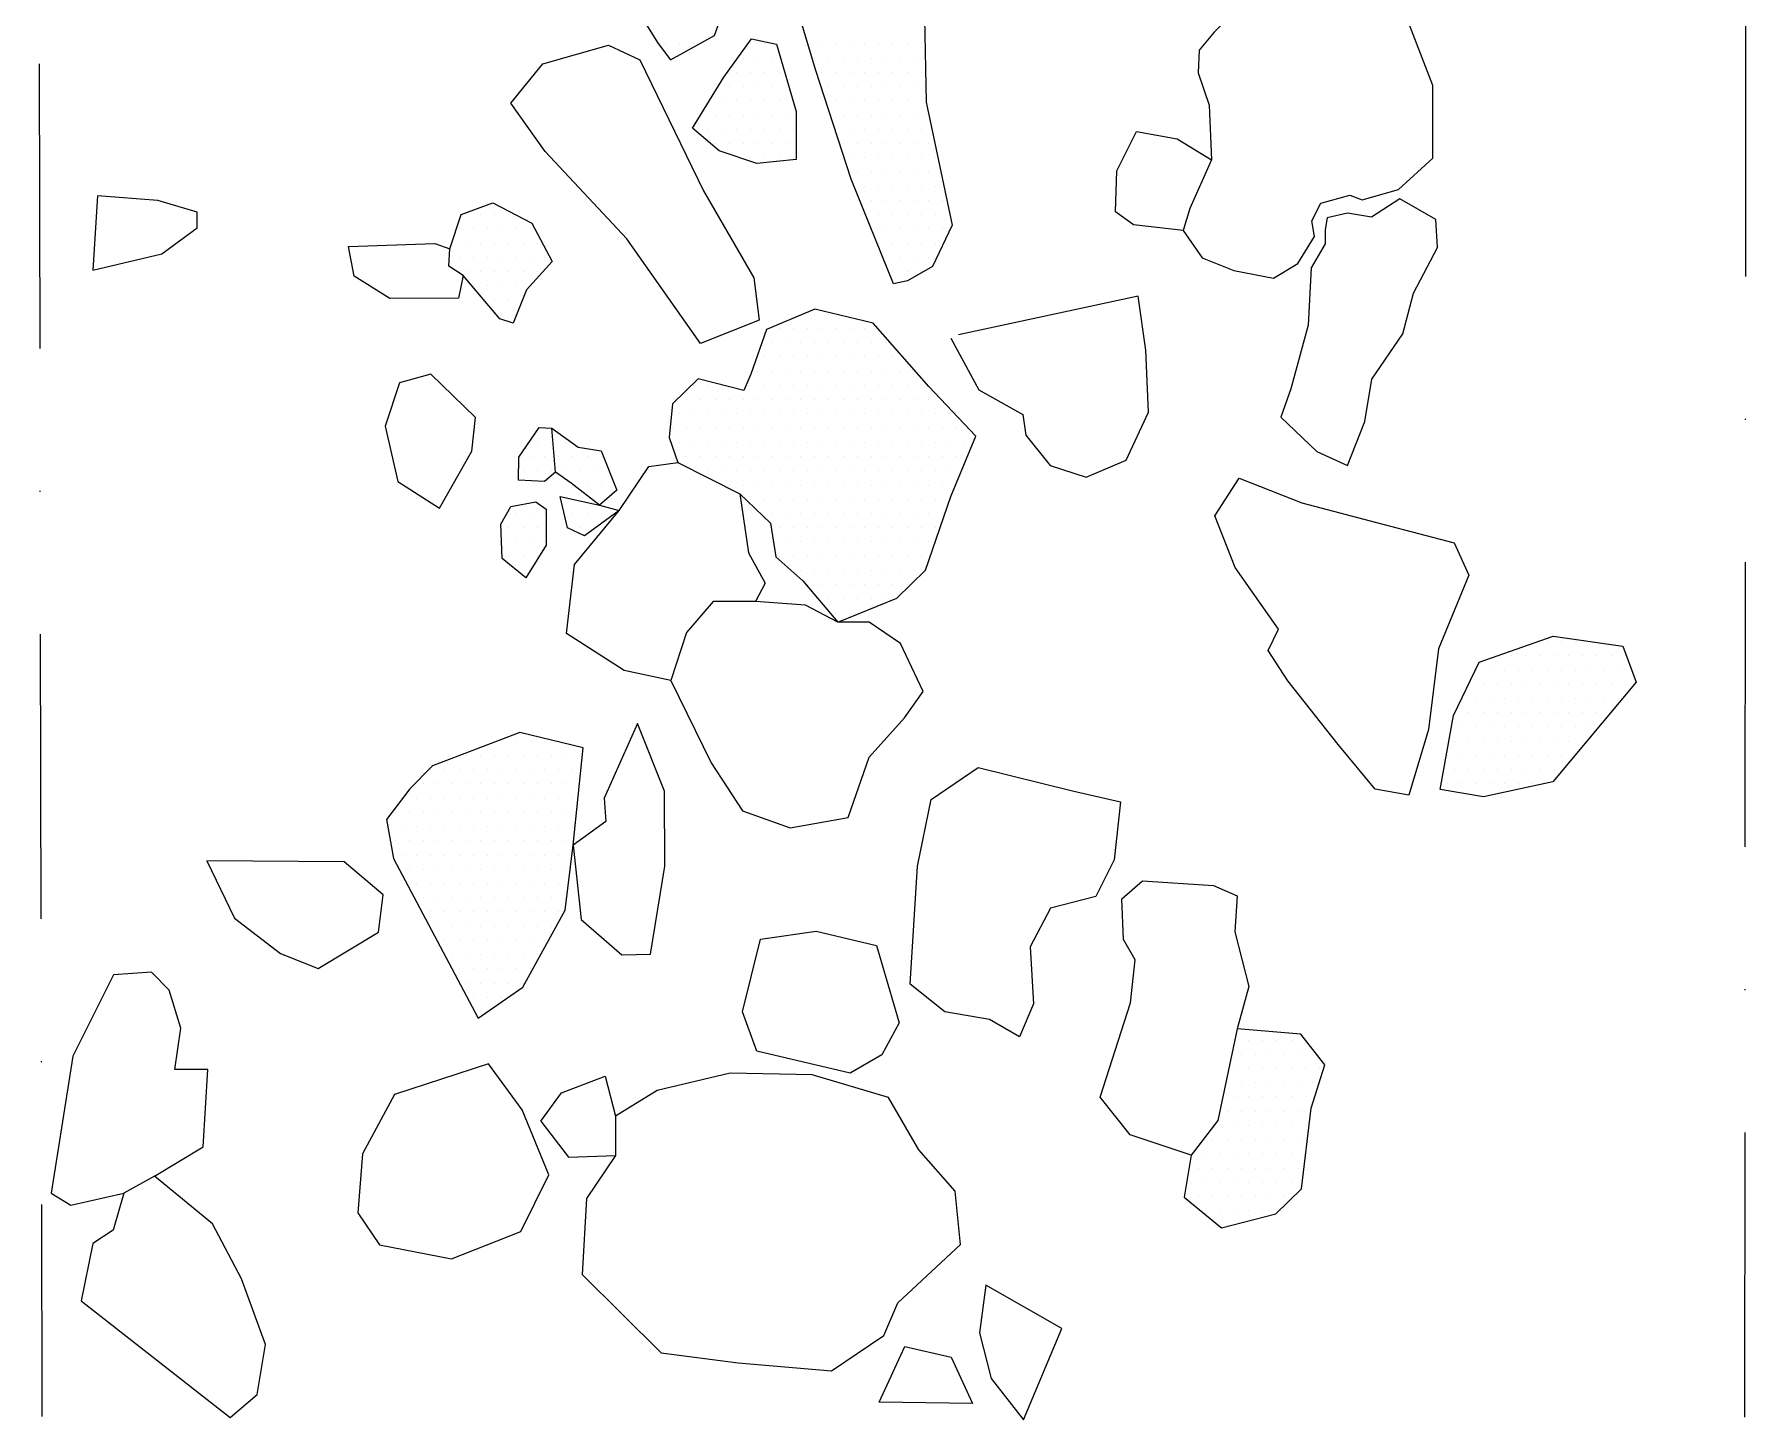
# Model space of a CAD drawing. Header units: metres. Extents: x 200 to 350, y -1656 to -1320.
# Drawn here: x 199.5 to 350.1, y -1655.9 to -1534.2 of the extents above; entities that cross this region are included whole.
import ezdxf

# ---------------------------------------------------------------- set-up
doc = ezdxf.new("R2010")
doc.units = ezdxf.units.M
doc.header["$LTSCALE"] = 25
doc.header["$MEASUREMENT"] = 0
doc.linetypes.add('STRICHPUNKTX2', pattern=[2, 1, -0.5, 0, -0.5])
doc.layers.get('0').update_dxf_attribs({"linetype": 'CONTINUOUS'})
for name, color, linetype in [('GRABUNGSGRENZE', 3, 'STRICHPUNKTX2'), ('STEINE', 4, 'CONTINUOUS'), ('STEINESCHRAFF', 4, 'CONTINUOUS')]:
    doc.layers.add(name, color=color, linetype=linetype)

# ---------------------------------------------------------------- blocks, each defined once
blk = doc.blocks.new('*X1')
at = {"color": 0}
for p, q in [((255, -1535), (255, -1535)), ((256.25, -1535), (256.25, -1535)), ((257.5, -1535), (257.5, -1535)), ((262.5, -1535), (262.5, -1535)), ((263.75, -1535), (263.75, -1535)), ((268.75, -1535), (268.75, -1535)), ((270, -1535), (270, -1535)), ((271.25, -1535), (271.25, -1535)), ((272.5, -1535), (272.5, -1535)), ((273.75, -1535), (273.75, -1535)), ((275, -1535), (275, -1535)), ((276.25, -1535), (276.25, -1535)), ((277.5, -1535), (277.5, -1535)), ((255.625, -1536.25), (255.625, -1536.25)), ((261.875, -1536.25), (261.875, -1536.25)), ((263.125, -1536.25), (263.125, -1536.25)), ((264.375, -1536.25), (264.375, -1536.25)), ((268.125, -1536.25), (268.125, -1536.25)), ((269.375, -1536.25), (269.375, -1536.25)), ((270.625, -1536.25), (270.625, -1536.25)), ((271.875, -1536.25), (271.875, -1536.25)), ((273.125, -1536.25), (273.125, -1536.25)), ((274.375, -1536.25), (274.375, -1536.25)), ((275.625, -1536.25), (275.625, -1536.25)), ((276.875, -1536.25), (276.875, -1536.25)), ((260.625, -1538.75), (260.625, -1538.75)), ((261.25, -1537.5), (261.25, -1537.5)), ((261.875, -1538.75), (261.875, -1538.75)), ((262.5, -1537.5), (262.5, -1537.5)), ((263.125, -1538.75), (263.125, -1538.75)), ((263.75, -1537.5), (263.75, -1537.5)), ((264.375, -1538.75), (264.375, -1538.75)), ((265, -1537.5), (265, -1537.5)), ((265.625, -1538.75), (265.625, -1538.75)), ((268.75, -1537.5), (268.75, -1537.5)), ((269.375, -1538.75), (269.375, -1538.75)), ((270, -1537.5), (270, -1537.5)), ((270.625, -1538.75), (270.625, -1538.75)), ((271.25, -1537.5), (271.25, -1537.5)), ((271.875, -1538.75), (271.875, -1538.75)), ((272.5, -1537.5), (272.5, -1537.5)), ((273.125, -1538.75), (273.125, -1538.75)), ((273.75, -1537.5), (273.75, -1537.5)), ((274.375, -1538.75), (274.375, -1538.75)), ((275, -1537.5), (275, -1537.5)), ((275.625, -1538.75), (275.625, -1538.75)), ((276.25, -1537.5), (276.25, -1537.5)), ((276.875, -1538.75), (276.875, -1538.75)), ((277.5, -1537.5), (277.5, -1537.5)), ((260, -1540), (260, -1540)), ((261.25, -1540), (261.25, -1540)), ((262.5, -1540), (262.5, -1540)), ((263.75, -1540), (263.75, -1540)), ((265, -1540), (265, -1540)), ((270, -1540), (270, -1540)), ((271.25, -1540), (271.25, -1540)), ((272.5, -1540), (272.5, -1540)), ((273.75, -1540), (273.75, -1540)), ((275, -1540), (275, -1540)), ((276.25, -1540), (276.25, -1540)), ((277.5, -1540), (277.5, -1540)), ((258.125, -1541.25), (258.125, -1541.25)), ((259.375, -1541.25), (259.375, -1541.25)), ((260.625, -1541.25), (260.625, -1541.25)), ((261.875, -1541.25), (261.875, -1541.25)), ((263.125, -1541.25), (263.125, -1541.25)), ((264.375, -1541.25), (264.375, -1541.25)), ((265.625, -1541.25), (265.625, -1541.25)), ((270.625, -1541.25), (270.625, -1541.25)), ((271.875, -1541.25), (271.875, -1541.25)), ((273.125, -1541.25), (273.125, -1541.25)), ((274.375, -1541.25), (274.375, -1541.25)), ((275.625, -1541.25), (275.625, -1541.25)), ((276.875, -1541.25), (276.875, -1541.25)), ((278.125, -1541.25), (278.125, -1541.25)), ((258.75, -1542.5), (258.75, -1542.5)), ((260, -1542.5), (260, -1542.5)), ((261.25, -1542.5), (261.25, -1542.5)), ((262.5, -1542.5), (262.5, -1542.5)), ((263.75, -1542.5), (263.75, -1542.5)), ((265, -1542.5), (265, -1542.5)), ((266.25, -1542.5), (266.25, -1542.5)), ((270, -1542.5), (270, -1542.5)), ((271.25, -1542.5), (271.25, -1542.5)), ((272.5, -1542.5), (272.5, -1542.5)), ((273.75, -1542.5), (273.75, -1542.5)), ((275, -1542.5), (275, -1542.5)), ((276.25, -1542.5), (276.25, -1542.5)), ((277.5, -1542.5), (277.5, -1542.5)), ((259.375, -1543.75), (259.375, -1543.75)), ((260.625, -1543.75), (260.625, -1543.75)), ((261.875, -1543.75), (261.875, -1543.75)), ((262.5, -1545), (262.5, -1545)), ((263.125, -1543.75), (263.125, -1543.75)), ((263.75, -1545), (263.75, -1545)), ((264.375, -1543.75), (264.375, -1543.75)), ((265, -1545), (265, -1545)), ((265.625, -1543.75), (265.625, -1543.75)), ((266.25, -1545), (266.25, -1545)), ((270.625, -1543.75), (270.625, -1543.75)), ((271.25, -1545), (271.25, -1545)), ((271.875, -1543.75), (271.875, -1543.75)), ((272.5, -1545), (272.5, -1545)), ((273.125, -1543.75), (273.125, -1543.75)), ((273.75, -1545), (273.75, -1545)), ((274.375, -1543.75), (274.375, -1543.75)), ((275, -1545), (275, -1545)), ((275.625, -1543.75), (275.625, -1543.75)), ((276.25, -1545), (276.25, -1545)), ((276.875, -1543.75), (276.875, -1543.75)), ((277.5, -1545), (277.5, -1545)), ((278.125, -1543.75), (278.125, -1543.75)), ((278.75, -1545), (278.75, -1545)), ((271.875, -1546.25), (271.875, -1546.25)), ((273.125, -1546.25), (273.125, -1546.25)), ((274.375, -1546.25), (274.375, -1546.25)), ((275.625, -1546.25), (275.625, -1546.25)), ((276.875, -1546.25), (276.875, -1546.25)), ((278.125, -1546.25), (278.125, -1546.25)), ((272.5, -1547.5), (272.5, -1547.5)), ((273.75, -1547.5), (273.75, -1547.5)), ((275, -1547.5), (275, -1547.5)), ((276.25, -1547.5), (276.25, -1547.5)), ((277.5, -1547.5), (277.5, -1547.5)), ((278.75, -1547.5), (278.75, -1547.5)), ((273.125, -1548.75), (273.125, -1548.75)), ((274.375, -1548.75), (274.375, -1548.75)), ((275.625, -1548.75), (275.625, -1548.75)), ((276.875, -1548.75), (276.875, -1548.75)), ((278.125, -1548.75), (278.125, -1548.75)), ((279.375, -1548.75), (279.375, -1548.75)), ((237.5, -1550), (237.5, -1550)), ((238.75, -1550), (238.75, -1550)), ((240, -1550), (240, -1550)), ((241.25, -1550), (241.25, -1550)), ((273.75, -1550), (273.75, -1550)), ((275, -1550), (275, -1550)), ((276.25, -1550), (276.25, -1550)), ((277.5, -1550), (277.5, -1550)), ((278.75, -1550), (278.75, -1550)), ((280, -1550), (280, -1550)), ((236.25, -1552.5), (236.25, -1552.5)), ((236.875, -1551.25), (236.875, -1551.25)), ((237.5, -1552.5), (237.5, -1552.5)), ((238.125, -1551.25), (238.125, -1551.25)), ((238.75, -1552.5), (238.75, -1552.5)), ((239.375, -1551.25), (239.375, -1551.25)), ((240, -1552.5), (240, -1552.5)), ((240.625, -1551.25), (240.625, -1551.25)), ((241.25, -1552.5), (241.25, -1552.5)), ((241.875, -1551.25), (241.875, -1551.25)), ((242.5, -1552.5), (242.5, -1552.5)), ((243.125, -1551.25), (243.125, -1551.25)), ((243.75, -1552.5), (243.75, -1552.5)), ((273.125, -1551.25), (273.125, -1551.25)), ((273.75, -1552.5), (273.75, -1552.5)), ((274.375, -1551.25), (274.375, -1551.25)), ((275, -1552.5), (275, -1552.5)), ((275.625, -1551.25), (275.625, -1551.25)), ((276.25, -1552.5), (276.25, -1552.5)), ((276.875, -1551.25), (276.875, -1551.25)), ((277.5, -1552.5), (277.5, -1552.5)), ((278.125, -1551.25), (278.125, -1551.25)), ((278.75, -1552.5), (278.75, -1552.5)), ((279.375, -1551.25), (279.375, -1551.25)), ((236.875, -1553.75), (236.875, -1553.75)), ((238.125, -1553.75), (238.125, -1553.75)), ((239.375, -1553.75), (239.375, -1553.75)), ((240.625, -1553.75), (240.625, -1553.75)), ((241.875, -1553.75), (241.875, -1553.75)), ((243.125, -1553.75), (243.125, -1553.75)), ((244.375, -1553.75), (244.375, -1553.75)), ((274.375, -1553.75), (274.375, -1553.75)), ((275.625, -1553.75), (275.625, -1553.75)), ((276.875, -1553.75), (276.875, -1553.75)), ((278.125, -1553.75), (278.125, -1553.75)), ((237.5, -1555), (237.5, -1555)), ((238.75, -1555), (238.75, -1555)), ((240, -1555), (240, -1555)), ((241.25, -1555), (241.25, -1555)), ((242.5, -1555), (242.5, -1555)), ((243.75, -1555), (243.75, -1555)), ((275, -1555), (275, -1555)), ((276.25, -1555), (276.25, -1555)), ((277.5, -1555), (277.5, -1555)), ((238.125, -1556.25), (238.125, -1556.25)), ((239.375, -1556.25), (239.375, -1556.25)), ((240.625, -1556.25), (240.625, -1556.25)), ((241.875, -1556.25), (241.875, -1556.25)), ((243.125, -1556.25), (243.125, -1556.25)), ((240, -1557.5), (240, -1557.5)), ((241.25, -1557.5), (241.25, -1557.5)), ((240.625, -1558.75), (240.625, -1558.75)), ((241.875, -1558.75), (241.875, -1558.75)), ((265, -1560), (265, -1560)), ((266.25, -1560), (266.25, -1560)), ((267.5, -1560), (267.5, -1560)), ((268.125, -1558.75), (268.125, -1558.75)), ((268.75, -1560), (268.75, -1560)), ((269.375, -1558.75), (269.375, -1558.75)), ((270, -1560), (270, -1560)), ((271.25, -1560), (271.25, -1560)), ((272.5, -1560), (272.5, -1560)), ((264.375, -1561.25), (264.375, -1561.25)), ((265.625, -1561.25), (265.625, -1561.25)), ((266.875, -1561.25), (266.875, -1561.25)), ((268.125, -1561.25), (268.125, -1561.25)), ((269.375, -1561.25), (269.375, -1561.25)), ((270.625, -1561.25), (270.625, -1561.25)), ((271.875, -1561.25), (271.875, -1561.25)), ((273.125, -1561.25), (273.125, -1561.25)), ((274.375, -1561.25), (274.375, -1561.25)), ((263.75, -1562.5), (263.75, -1562.5)), ((265, -1562.5), (265, -1562.5)), ((266.25, -1562.5), (266.25, -1562.5)), ((267.5, -1562.5), (267.5, -1562.5)), ((268.75, -1562.5), (268.75, -1562.5)), ((270, -1562.5), (270, -1562.5)), ((271.25, -1562.5), (271.25, -1562.5)), ((272.5, -1562.5), (272.5, -1562.5)), ((273.75, -1562.5), (273.75, -1562.5)), ((275, -1562.5), (275, -1562.5)), ((263.125, -1563.75), (263.125, -1563.75)), ((264.375, -1563.75), (264.375, -1563.75)), ((265.625, -1563.75), (265.625, -1563.75)), ((266.875, -1563.75), (266.875, -1563.75)), ((268.125, -1563.75), (268.125, -1563.75)), ((269.375, -1563.75), (269.375, -1563.75)), ((270.625, -1563.75), (270.625, -1563.75)), ((271.875, -1563.75), (271.875, -1563.75)), ((273.125, -1563.75), (273.125, -1563.75)), ((274.375, -1563.75), (274.375, -1563.75)), ((275.625, -1563.75), (275.625, -1563.75)), ((276.875, -1563.75), (276.875, -1563.75)), ((257.5, -1565), (257.5, -1565)), ((258.75, -1565), (258.75, -1565)), ((260, -1565), (260, -1565)), ((262.5, -1565), (262.5, -1565)), ((263.75, -1565), (263.75, -1565)), ((265, -1565), (265, -1565)), ((266.25, -1565), (266.25, -1565)), ((267.5, -1565), (267.5, -1565)), ((268.75, -1565), (268.75, -1565)), ((270, -1565), (270, -1565)), ((271.25, -1565), (271.25, -1565)), ((272.5, -1565), (272.5, -1565)), ((273.75, -1565), (273.75, -1565)), ((275, -1565), (275, -1565)), ((276.25, -1565), (276.25, -1565)), ((277.5, -1565), (277.5, -1565)), ((256.25, -1567.5), (256.25, -1567.5)), ((256.875, -1566.25), (256.875, -1566.25)), ((257.5, -1567.5), (257.5, -1567.5)), ((258.125, -1566.25), (258.125, -1566.25)), ((258.75, -1567.5), (258.75, -1567.5)), ((259.375, -1566.25), (259.375, -1566.25)), ((260, -1567.5), (260, -1567.5)), ((260.625, -1566.25), (260.625, -1566.25)), ((261.25, -1567.5), (261.25, -1567.5)), ((261.875, -1566.25), (261.875, -1566.25)), ((262.5, -1567.5), (262.5, -1567.5)), ((263.125, -1566.25), (263.125, -1566.25)), ((263.75, -1567.5), (263.75, -1567.5)), ((264.375, -1566.25), (264.375, -1566.25)), ((265, -1567.5), (265, -1567.5)), ((265.625, -1566.25), (265.625, -1566.25)), ((266.25, -1567.5), (266.25, -1567.5)), ((266.875, -1566.25), (266.875, -1566.25)), ((267.5, -1567.5), (267.5, -1567.5)), ((268.125, -1566.25), (268.125, -1566.25)), ((268.75, -1567.5), (268.75, -1567.5)), ((269.375, -1566.25), (269.375, -1566.25)), ((270, -1567.5), (270, -1567.5)), ((270.625, -1566.25), (270.625, -1566.25)), ((271.25, -1567.5), (271.25, -1567.5)), ((271.875, -1566.25), (271.875, -1566.25)), ((272.5, -1567.5), (272.5, -1567.5)), ((273.125, -1566.25), (273.125, -1566.25)), ((273.75, -1567.5), (273.75, -1567.5)), ((274.375, -1566.25), (274.375, -1566.25)), ((275, -1567.5), (275, -1567.5)), ((275.625, -1566.25), (275.625, -1566.25)), ((276.25, -1567.5), (276.25, -1567.5)), ((276.875, -1566.25), (276.875, -1566.25)), ((277.5, -1567.5), (277.5, -1567.5)), ((278.125, -1566.25), (278.125, -1566.25)), ((278.75, -1567.5), (278.75, -1567.5)), ((280, -1567.5), (280, -1567.5)), ((244.375, -1568.75), (244.375, -1568.75)), ((255.625, -1568.75), (255.625, -1568.75)), ((256.875, -1568.75), (256.875, -1568.75)), ((258.125, -1568.75), (258.125, -1568.75)), ((259.375, -1568.75), (259.375, -1568.75)), ((260.625, -1568.75), (260.625, -1568.75)), ((261.875, -1568.75), (261.875, -1568.75)), ((263.125, -1568.75), (263.125, -1568.75)), ((264.375, -1568.75), (264.375, -1568.75)), ((265.625, -1568.75), (265.625, -1568.75)), ((266.875, -1568.75), (266.875, -1568.75)), ((268.125, -1568.75), (268.125, -1568.75)), ((269.375, -1568.75), (269.375, -1568.75)), ((270.625, -1568.75), (270.625, -1568.75)), ((271.875, -1568.75), (271.875, -1568.75)), ((273.125, -1568.75), (273.125, -1568.75)), ((274.375, -1568.75), (274.375, -1568.75)), ((275.625, -1568.75), (275.625, -1568.75)), ((276.875, -1568.75), (276.875, -1568.75)), ((278.125, -1568.75), (278.125, -1568.75)), ((279.375, -1568.75), (279.375, -1568.75)), ((280.625, -1568.75), (280.625, -1568.75)), ((243.75, -1570), (243.75, -1570)), ((245, -1570), (245, -1570)), ((246.25, -1570), (246.25, -1570)), ((256.25, -1570), (256.25, -1570)), ((257.5, -1570), (257.5, -1570)), ((258.75, -1570), (258.75, -1570)), ((260, -1570), (260, -1570)), ((261.25, -1570), (261.25, -1570)), ((262.5, -1570), (262.5, -1570)), ((263.75, -1570), (263.75, -1570)), ((265, -1570), (265, -1570)), ((266.25, -1570), (266.25, -1570)), ((267.5, -1570), (267.5, -1570)), ((268.75, -1570), (268.75, -1570)), ((270, -1570), (270, -1570)), ((271.25, -1570), (271.25, -1570)), ((272.5, -1570), (272.5, -1570)), ((273.75, -1570), (273.75, -1570)), ((275, -1570), (275, -1570)), ((276.25, -1570), (276.25, -1570)), ((277.5, -1570), (277.5, -1570)), ((278.75, -1570), (278.75, -1570)), ((280, -1570), (280, -1570)), ((281.25, -1570), (281.25, -1570)), ((243.125, -1571.25), (243.125, -1571.25)), ((244.375, -1571.25), (244.375, -1571.25)), ((245.625, -1571.25), (245.625, -1571.25)), ((246.875, -1571.25), (246.875, -1571.25)), ((248.125, -1571.25), (248.125, -1571.25)), ((249.375, -1571.25), (249.375, -1571.25)), ((256.875, -1571.25), (256.875, -1571.25)), ((258.125, -1571.25), (258.125, -1571.25)), ((259.375, -1571.25), (259.375, -1571.25)), ((260.625, -1571.25), (260.625, -1571.25)), ((261.875, -1571.25), (261.875, -1571.25)), ((263.125, -1571.25), (263.125, -1571.25)), ((264.375, -1571.25), (264.375, -1571.25)), ((265.625, -1571.25), (265.625, -1571.25)), ((266.875, -1571.25), (266.875, -1571.25)), ((268.125, -1571.25), (268.125, -1571.25)), ((269.375, -1571.25), (269.375, -1571.25)), ((270.625, -1571.25), (270.625, -1571.25)), ((271.875, -1571.25), (271.875, -1571.25)), ((273.125, -1571.25), (273.125, -1571.25)), ((274.375, -1571.25), (274.375, -1571.25)), ((275.625, -1571.25), (275.625, -1571.25)), ((276.875, -1571.25), (276.875, -1571.25)), ((278.125, -1571.25), (278.125, -1571.25)), ((279.375, -1571.25), (279.375, -1571.25)), ((280.625, -1571.25), (280.625, -1571.25)), ((242.5, -1572.5), (242.5, -1572.5)), ((243.75, -1572.5), (243.75, -1572.5)), ((245, -1572.5), (245, -1572.5)), ((246.25, -1572.5), (246.25, -1572.5)), ((247.5, -1572.5), (247.5, -1572.5)), ((248.75, -1572.5), (248.75, -1572.5)), ((250, -1572.5), (250, -1572.5)), ((258.75, -1572.5), (258.75, -1572.5)), ((260, -1572.5), (260, -1572.5)), ((261.25, -1572.5), (261.25, -1572.5)), ((262.5, -1572.5), (262.5, -1572.5)), ((263.75, -1572.5), (263.75, -1572.5)), ((265, -1572.5), (265, -1572.5)), ((266.25, -1572.5), (266.25, -1572.5)), ((267.5, -1572.5), (267.5, -1572.5)), ((268.75, -1572.5), (268.75, -1572.5)), ((270, -1572.5), (270, -1572.5)), ((271.25, -1572.5), (271.25, -1572.5)), ((272.5, -1572.5), (272.5, -1572.5)), ((273.75, -1572.5), (273.75, -1572.5)), ((275, -1572.5), (275, -1572.5)), ((276.25, -1572.5), (276.25, -1572.5)), ((277.5, -1572.5), (277.5, -1572.5)), ((278.75, -1572.5), (278.75, -1572.5)), ((280, -1572.5), (280, -1572.5)), ((246.25, -1575), (246.25, -1575)), ((248.125, -1573.75), (248.125, -1573.75)), ((248.75, -1575), (248.75, -1575)), ((249.375, -1573.75), (249.375, -1573.75)), ((260.625, -1573.75), (260.625, -1573.75)), ((261.875, -1573.75), (261.875, -1573.75)), ((262.5, -1575), (262.5, -1575)), ((263.125, -1573.75), (263.125, -1573.75)), ((263.75, -1575), (263.75, -1575)), ((264.375, -1573.75), (264.375, -1573.75)), ((265, -1575), (265, -1575)), ((265.625, -1573.75), (265.625, -1573.75)), ((266.25, -1575), (266.25, -1575)), ((266.875, -1573.75), (266.875, -1573.75)), ((267.5, -1575), (267.5, -1575)), ((268.125, -1573.75), (268.125, -1573.75)), ((268.75, -1575), (268.75, -1575)), ((269.375, -1573.75), (269.375, -1573.75)), ((270, -1575), (270, -1575)), ((270.625, -1573.75), (270.625, -1573.75)), ((271.25, -1575), (271.25, -1575)), ((271.875, -1573.75), (271.875, -1573.75)), ((272.5, -1575), (272.5, -1575)), ((273.125, -1573.75), (273.125, -1573.75)), ((273.75, -1575), (273.75, -1575)), ((274.375, -1573.75), (274.375, -1573.75)), ((275, -1575), (275, -1575)), ((275.625, -1573.75), (275.625, -1573.75)), ((276.25, -1575), (276.25, -1575)), ((276.875, -1573.75), (276.875, -1573.75)), ((277.5, -1575), (277.5, -1575)), ((278.125, -1573.75), (278.125, -1573.75)), ((278.75, -1575), (278.75, -1575)), ((279.375, -1573.75), (279.375, -1573.75)), ((280, -1575), (280, -1575)), ((241.875, -1576.25), (241.875, -1576.25)), ((243.125, -1576.25), (243.125, -1576.25)), ((244.375, -1576.25), (244.375, -1576.25)), ((246.875, -1576.25), (246.875, -1576.25)), ((248.125, -1576.25), (248.125, -1576.25)), ((249.375, -1576.25), (249.375, -1576.25)), ((264.375, -1576.25), (264.375, -1576.25)), ((265.625, -1576.25), (265.625, -1576.25)), ((266.875, -1576.25), (266.875, -1576.25)), ((268.125, -1576.25), (268.125, -1576.25)), ((269.375, -1576.25), (269.375, -1576.25)), ((270.625, -1576.25), (270.625, -1576.25)), ((271.875, -1576.25), (271.875, -1576.25)), ((273.125, -1576.25), (273.125, -1576.25)), ((274.375, -1576.25), (274.375, -1576.25)), ((275.625, -1576.25), (275.625, -1576.25)), ((276.875, -1576.25), (276.875, -1576.25)), ((278.125, -1576.25), (278.125, -1576.25)), ((279.375, -1576.25), (279.375, -1576.25)), ((241.25, -1577.5), (241.25, -1577.5)), ((242.5, -1577.5), (242.5, -1577.5)), ((243.75, -1577.5), (243.75, -1577.5)), ((247.5, -1577.5), (247.5, -1577.5)), ((248.75, -1577.5), (248.75, -1577.5)), ((265, -1577.5), (265, -1577.5)), ((266.25, -1577.5), (266.25, -1577.5)), ((267.5, -1577.5), (267.5, -1577.5)), ((268.75, -1577.5), (268.75, -1577.5)), ((270, -1577.5), (270, -1577.5)), ((271.25, -1577.5), (271.25, -1577.5)), ((272.5, -1577.5), (272.5, -1577.5)), ((273.75, -1577.5), (273.75, -1577.5)), ((275, -1577.5), (275, -1577.5)), ((276.25, -1577.5), (276.25, -1577.5)), ((277.5, -1577.5), (277.5, -1577.5)), ((278.75, -1577.5), (278.75, -1577.5)), ((240.625, -1578.75), (240.625, -1578.75)), ((241.875, -1578.75), (241.875, -1578.75)), ((243.125, -1578.75), (243.125, -1578.75)), ((244.375, -1578.75), (244.375, -1578.75)), ((265.625, -1578.75), (265.625, -1578.75)), ((266.875, -1578.75), (266.875, -1578.75)), ((268.125, -1578.75), (268.125, -1578.75)), ((269.375, -1578.75), (269.375, -1578.75)), ((270.625, -1578.75), (270.625, -1578.75)), ((271.875, -1578.75), (271.875, -1578.75)), ((273.125, -1578.75), (273.125, -1578.75)), ((274.375, -1578.75), (274.375, -1578.75)), ((275.625, -1578.75), (275.625, -1578.75)), ((276.875, -1578.75), (276.875, -1578.75)), ((278.125, -1578.75), (278.125, -1578.75)), ((241.25, -1580), (241.25, -1580)), ((242.5, -1580), (242.5, -1580)), ((243.75, -1580), (243.75, -1580)), ((265, -1580), (265, -1580)), ((266.25, -1580), (266.25, -1580)), ((267.5, -1580), (267.5, -1580)), ((268.75, -1580), (268.75, -1580)), ((270, -1580), (270, -1580)), ((271.25, -1580), (271.25, -1580)), ((272.5, -1580), (272.5, -1580)), ((273.75, -1580), (273.75, -1580)), ((275, -1580), (275, -1580)), ((276.25, -1580), (276.25, -1580)), ((277.5, -1580), (277.5, -1580)), ((243.125, -1581.25), (243.125, -1581.25)), ((266.875, -1581.25), (266.875, -1581.25)), ((267.5, -1582.5), (267.5, -1582.5)), ((268.125, -1581.25), (268.125, -1581.25)), ((268.75, -1582.5), (268.75, -1582.5)), ((269.375, -1581.25), (269.375, -1581.25)), ((270, -1582.5), (270, -1582.5)), ((270.625, -1581.25), (270.625, -1581.25)), ((271.25, -1582.5), (271.25, -1582.5)), ((271.875, -1581.25), (271.875, -1581.25)), ((272.5, -1582.5), (272.5, -1582.5)), ((273.125, -1581.25), (273.125, -1581.25)), ((273.75, -1582.5), (273.75, -1582.5)), ((274.375, -1581.25), (274.375, -1581.25)), ((275, -1582.5), (275, -1582.5)), ((275.625, -1581.25), (275.625, -1581.25)), ((276.25, -1582.5), (276.25, -1582.5)), ((276.875, -1581.25), (276.875, -1581.25)), ((269.375, -1583.75), (269.375, -1583.75)), ((270.625, -1583.75), (270.625, -1583.75)), ((271.875, -1583.75), (271.875, -1583.75)), ((273.125, -1583.75), (273.125, -1583.75)), ((274.375, -1583.75), (274.375, -1583.75)), ((270, -1585), (270, -1585)), ((271.25, -1585), (271.25, -1585)), ((332.5, -1587.5), (332.5, -1587.5)), ((333.75, -1587.5), (333.75, -1587.5)), ((335, -1587.5), (335, -1587.5)), ((336.25, -1587.5), (336.25, -1587.5)), ((326.25, -1590), (326.25, -1590)), ((327.5, -1590), (327.5, -1590)), ((328.75, -1590), (328.75, -1590)), ((329.375, -1588.75), (329.375, -1588.75)), ((330, -1590), (330, -1590)), ((330.625, -1588.75), (330.625, -1588.75)), ((331.25, -1590), (331.25, -1590)), ((331.875, -1588.75), (331.875, -1588.75)), ((332.5, -1590), (332.5, -1590)), ((333.125, -1588.75), (333.125, -1588.75)), ((333.75, -1590), (333.75, -1590)), ((334.375, -1588.75), (334.375, -1588.75)), ((335, -1590), (335, -1590)), ((335.625, -1588.75), (335.625, -1588.75)), ((336.25, -1590), (336.25, -1590)), ((336.875, -1588.75), (336.875, -1588.75)), ((337.5, -1590), (337.5, -1590)), ((338.125, -1588.75), (338.125, -1588.75)), ((338.75, -1590), (338.75, -1590)), ((339.375, -1588.75), (339.375, -1588.75)), ((325.625, -1591.25), (325.625, -1591.25)), ((326.875, -1591.25), (326.875, -1591.25)), ((328.125, -1591.25), (328.125, -1591.25)), ((329.375, -1591.25), (329.375, -1591.25)), ((330.625, -1591.25), (330.625, -1591.25)), ((331.875, -1591.25), (331.875, -1591.25)), ((333.125, -1591.25), (333.125, -1591.25)), ((334.375, -1591.25), (334.375, -1591.25)), ((335.625, -1591.25), (335.625, -1591.25)), ((336.875, -1591.25), (336.875, -1591.25)), ((338.125, -1591.25), (338.125, -1591.25)), ((339.375, -1591.25), (339.375, -1591.25)), ((325, -1592.5), (325, -1592.5)), ((326.25, -1592.5), (326.25, -1592.5)), ((327.5, -1592.5), (327.5, -1592.5)), ((328.75, -1592.5), (328.75, -1592.5)), ((330, -1592.5), (330, -1592.5)), ((331.25, -1592.5), (331.25, -1592.5)), ((332.5, -1592.5), (332.5, -1592.5)), ((333.75, -1592.5), (333.75, -1592.5)), ((335, -1592.5), (335, -1592.5)), ((336.25, -1592.5), (336.25, -1592.5)), ((337.5, -1592.5), (337.5, -1592.5)), ((338.75, -1592.5), (338.75, -1592.5)), ((325.625, -1593.75), (325.625, -1593.75)), ((326.875, -1593.75), (326.875, -1593.75)), ((328.125, -1593.75), (328.125, -1593.75)), ((329.375, -1593.75), (329.375, -1593.75)), ((330.625, -1593.75), (330.625, -1593.75)), ((331.875, -1593.75), (331.875, -1593.75)), ((333.125, -1593.75), (333.125, -1593.75)), ((334.375, -1593.75), (334.375, -1593.75)), ((335.625, -1593.75), (335.625, -1593.75)), ((336.875, -1593.75), (336.875, -1593.75)), ((325, -1595), (325, -1595)), ((326.25, -1595), (326.25, -1595)), ((327.5, -1595), (327.5, -1595)), ((328.75, -1595), (328.75, -1595)), ((330, -1595), (330, -1595)), ((331.25, -1595), (331.25, -1595)), ((332.5, -1595), (332.5, -1595)), ((333.75, -1595), (333.75, -1595)), ((335, -1595), (335, -1595)), ((336.25, -1595), (336.25, -1595)), ((237.5, -1597.5), (237.5, -1597.5)), ((238.75, -1597.5), (238.75, -1597.5)), ((240, -1597.5), (240, -1597.5)), ((240.625, -1596.25), (240.625, -1596.25)), ((241.25, -1597.5), (241.25, -1597.5)), ((241.875, -1596.25), (241.875, -1596.25)), ((242.5, -1597.5), (242.5, -1597.5)), ((243.125, -1596.25), (243.125, -1596.25)), ((243.75, -1597.5), (243.75, -1597.5)), ((244.375, -1596.25), (244.375, -1596.25)), ((245, -1597.5), (245, -1597.5)), ((246.25, -1597.5), (246.25, -1597.5)), ((247.5, -1597.5), (247.5, -1597.5)), ((323.75, -1597.5), (323.75, -1597.5)), ((324.375, -1596.25), (324.375, -1596.25)), ((325, -1597.5), (325, -1597.5)), ((325.625, -1596.25), (325.625, -1596.25)), ((326.25, -1597.5), (326.25, -1597.5)), ((326.875, -1596.25), (326.875, -1596.25)), ((327.5, -1597.5), (327.5, -1597.5)), ((328.125, -1596.25), (328.125, -1596.25)), ((328.75, -1597.5), (328.75, -1597.5)), ((329.375, -1596.25), (329.375, -1596.25)), ((330, -1597.5), (330, -1597.5)), ((330.625, -1596.25), (330.625, -1596.25)), ((331.25, -1597.5), (331.25, -1597.5)), ((331.875, -1596.25), (331.875, -1596.25)), ((332.5, -1597.5), (332.5, -1597.5)), ((333.125, -1596.25), (333.125, -1596.25)), ((333.75, -1597.5), (333.75, -1597.5)), ((334.375, -1596.25), (334.375, -1596.25)), ((335.625, -1596.25), (335.625, -1596.25)), ((234.375, -1598.75), (234.375, -1598.75)), ((235.625, -1598.75), (235.625, -1598.75)), ((236.875, -1598.75), (236.875, -1598.75)), ((238.125, -1598.75), (238.125, -1598.75)), ((239.375, -1598.75), (239.375, -1598.75)), ((240.625, -1598.75), (240.625, -1598.75)), ((241.875, -1598.75), (241.875, -1598.75)), ((243.125, -1598.75), (243.125, -1598.75)), ((244.375, -1598.75), (244.375, -1598.75)), ((245.625, -1598.75), (245.625, -1598.75)), ((246.875, -1598.75), (246.875, -1598.75)), ((324.375, -1598.75), (324.375, -1598.75)), ((325.625, -1598.75), (325.625, -1598.75)), ((326.875, -1598.75), (326.875, -1598.75)), ((328.125, -1598.75), (328.125, -1598.75)), ((329.375, -1598.75), (329.375, -1598.75)), ((330.625, -1598.75), (330.625, -1598.75)), ((331.875, -1598.75), (331.875, -1598.75)), ((333.125, -1598.75), (333.125, -1598.75)), ((233.75, -1600), (233.75, -1600)), ((235, -1600), (235, -1600)), ((236.25, -1600), (236.25, -1600)), ((237.5, -1600), (237.5, -1600)), ((238.75, -1600), (238.75, -1600)), ((240, -1600), (240, -1600)), ((241.25, -1600), (241.25, -1600)), ((242.5, -1600), (242.5, -1600)), ((243.75, -1600), (243.75, -1600)), ((245, -1600), (245, -1600)), ((246.25, -1600), (246.25, -1600)), ((323.75, -1600), (323.75, -1600)), ((325, -1600), (325, -1600)), ((326.25, -1600), (326.25, -1600)), ((327.5, -1600), (327.5, -1600)), ((328.75, -1600), (328.75, -1600)), ((330, -1600), (330, -1600)), ((331.25, -1600), (331.25, -1600)), ((233.125, -1601.25), (233.125, -1601.25)), ((234.375, -1601.25), (234.375, -1601.25)), ((235.625, -1601.25), (235.625, -1601.25)), ((236.875, -1601.25), (236.875, -1601.25)), ((238.125, -1601.25), (238.125, -1601.25)), ((239.375, -1601.25), (239.375, -1601.25)), ((240.625, -1601.25), (240.625, -1601.25)), ((241.875, -1601.25), (241.875, -1601.25)), ((243.125, -1601.25), (243.125, -1601.25)), ((244.375, -1601.25), (244.375, -1601.25)), ((245.625, -1601.25), (245.625, -1601.25)), ((246.875, -1601.25), (246.875, -1601.25)), ((231.25, -1602.5), (231.25, -1602.5)), ((232.5, -1602.5), (232.5, -1602.5)), ((233.75, -1602.5), (233.75, -1602.5)), ((235, -1602.5), (235, -1602.5)), ((236.25, -1602.5), (236.25, -1602.5)), ((237.5, -1602.5), (237.5, -1602.5)), ((238.75, -1602.5), (238.75, -1602.5)), ((240, -1602.5), (240, -1602.5)), ((241.25, -1602.5), (241.25, -1602.5)), ((242.5, -1602.5), (242.5, -1602.5)), ((243.75, -1602.5), (243.75, -1602.5)), ((245, -1602.5), (245, -1602.5)), ((246.25, -1602.5), (246.25, -1602.5)), ((230.625, -1603.75), (230.625, -1603.75)), ((231.25, -1605), (231.25, -1605)), ((231.875, -1603.75), (231.875, -1603.75)), ((232.5, -1605), (232.5, -1605)), ((233.125, -1603.75), (233.125, -1603.75)), ((233.75, -1605), (233.75, -1605)), ((234.375, -1603.75), (234.375, -1603.75)), ((235, -1605), (235, -1605)), ((235.625, -1603.75), (235.625, -1603.75)), ((236.25, -1605), (236.25, -1605)), ((236.875, -1603.75), (236.875, -1603.75)), ((237.5, -1605), (237.5, -1605)), ((238.125, -1603.75), (238.125, -1603.75)), ((238.75, -1605), (238.75, -1605)), ((239.375, -1603.75), (239.375, -1603.75)), ((240, -1605), (240, -1605)), ((240.625, -1603.75), (240.625, -1603.75)), ((241.25, -1605), (241.25, -1605)), ((241.875, -1603.75), (241.875, -1603.75)), ((242.5, -1605), (242.5, -1605)), ((243.125, -1603.75), (243.125, -1603.75)), ((243.75, -1605), (243.75, -1605)), ((244.375, -1603.75), (244.375, -1603.75)), ((245, -1605), (245, -1605)), ((245.625, -1603.75), (245.625, -1603.75)), ((246.25, -1605), (246.25, -1605)), ((246.875, -1603.75), (246.875, -1603.75)), ((231.875, -1606.25), (231.875, -1606.25)), ((233.125, -1606.25), (233.125, -1606.25)), ((234.375, -1606.25), (234.375, -1606.25)), ((235.625, -1606.25), (235.625, -1606.25)), ((236.875, -1606.25), (236.875, -1606.25)), ((238.125, -1606.25), (238.125, -1606.25)), ((239.375, -1606.25), (239.375, -1606.25)), ((240.625, -1606.25), (240.625, -1606.25)), ((241.875, -1606.25), (241.875, -1606.25)), ((243.125, -1606.25), (243.125, -1606.25)), ((244.375, -1606.25), (244.375, -1606.25)), ((245.625, -1606.25), (245.625, -1606.25)), ((232.5, -1607.5), (232.5, -1607.5)), ((233.75, -1607.5), (233.75, -1607.5)), ((235, -1607.5), (235, -1607.5)), ((236.25, -1607.5), (236.25, -1607.5)), ((237.5, -1607.5), (237.5, -1607.5)), ((238.75, -1607.5), (238.75, -1607.5)), ((240, -1607.5), (240, -1607.5)), ((241.25, -1607.5), (241.25, -1607.5)), ((242.5, -1607.5), (242.5, -1607.5)), ((243.75, -1607.5), (243.75, -1607.5)), ((245, -1607.5), (245, -1607.5)), ((246.25, -1607.5), (246.25, -1607.5)), ((233.125, -1608.75), (233.125, -1608.75)), ((234.375, -1608.75), (234.375, -1608.75)), ((235.625, -1608.75), (235.625, -1608.75)), ((236.875, -1608.75), (236.875, -1608.75)), ((238.125, -1608.75), (238.125, -1608.75)), ((239.375, -1608.75), (239.375, -1608.75)), ((240.625, -1608.75), (240.625, -1608.75)), ((241.875, -1608.75), (241.875, -1608.75)), ((243.125, -1608.75), (243.125, -1608.75)), ((244.375, -1608.75), (244.375, -1608.75)), ((245.625, -1608.75), (245.625, -1608.75)), ((233.75, -1610), (233.75, -1610)), ((234.375, -1611.25), (234.375, -1611.25)), ((235, -1610), (235, -1610)), ((235.625, -1611.25), (235.625, -1611.25)), ((236.25, -1610), (236.25, -1610)), ((236.875, -1611.25), (236.875, -1611.25)), ((237.5, -1610), (237.5, -1610)), ((238.125, -1611.25), (238.125, -1611.25)), ((238.75, -1610), (238.75, -1610)), ((239.375, -1611.25), (239.375, -1611.25)), ((240, -1610), (240, -1610)), ((240.625, -1611.25), (240.625, -1611.25)), ((241.25, -1610), (241.25, -1610)), ((241.875, -1611.25), (241.875, -1611.25)), ((242.5, -1610), (242.5, -1610)), ((243.125, -1611.25), (243.125, -1611.25)), ((243.75, -1610), (243.75, -1610)), ((244.375, -1611.25), (244.375, -1611.25)), ((245, -1610), (245, -1610)), ((245.625, -1611.25), (245.625, -1611.25)), ((246.25, -1610), (246.25, -1610)), ((235, -1612.5), (235, -1612.5)), ((236.25, -1612.5), (236.25, -1612.5)), ((237.5, -1612.5), (237.5, -1612.5)), ((238.75, -1612.5), (238.75, -1612.5)), ((240, -1612.5), (240, -1612.5)), ((241.25, -1612.5), (241.25, -1612.5)), ((242.5, -1612.5), (242.5, -1612.5)), ((243.75, -1612.5), (243.75, -1612.5)), ((245, -1612.5), (245, -1612.5)), ((235.625, -1613.75), (235.625, -1613.75)), ((236.875, -1613.75), (236.875, -1613.75)), ((238.125, -1613.75), (238.125, -1613.75)), ((239.375, -1613.75), (239.375, -1613.75)), ((240.625, -1613.75), (240.625, -1613.75)), ((241.875, -1613.75), (241.875, -1613.75)), ((243.125, -1613.75), (243.125, -1613.75)), ((244.375, -1613.75), (244.375, -1613.75)), ((236.25, -1615), (236.25, -1615)), ((237.5, -1615), (237.5, -1615)), ((238.75, -1615), (238.75, -1615)), ((240, -1615), (240, -1615)), ((241.25, -1615), (241.25, -1615)), ((242.5, -1615), (242.5, -1615)), ((243.75, -1615), (243.75, -1615)), ((236.875, -1616.25), (236.875, -1616.25)), ((238.125, -1616.25), (238.125, -1616.25)), ((239.375, -1616.25), (239.375, -1616.25)), ((240.625, -1616.25), (240.625, -1616.25)), ((241.875, -1616.25), (241.875, -1616.25)), ((243.125, -1616.25), (243.125, -1616.25)), ((237.5, -1617.5), (237.5, -1617.5)), ((238.125, -1618.75), (238.125, -1618.75)), ((238.75, -1617.5), (238.75, -1617.5)), ((239.375, -1618.75), (239.375, -1618.75)), ((240, -1617.5), (240, -1617.5)), ((240.625, -1618.75), (240.625, -1618.75)), ((241.25, -1617.5), (241.25, -1617.5)), ((242.5, -1617.5), (242.5, -1617.5)), ((238.75, -1620), (238.75, -1620)), ((306.25, -1622.5), (306.25, -1622.5)), ((307.5, -1622.5), (307.5, -1622.5)), ((308.75, -1622.5), (308.75, -1622.5)), ((310, -1622.5), (310, -1622.5)), ((311.25, -1622.5), (311.25, -1622.5)), ((305.625, -1623.75), (305.625, -1623.75)), ((306.875, -1623.75), (306.875, -1623.75)), ((308.125, -1623.75), (308.125, -1623.75)), ((309.375, -1623.75), (309.375, -1623.75)), ((310.625, -1623.75), (310.625, -1623.75)), ((311.875, -1623.75), (311.875, -1623.75)), ((304.375, -1626.25), (304.375, -1626.25)), ((305, -1625), (305, -1625)), ((305.625, -1626.25), (305.625, -1626.25)), ((306.25, -1625), (306.25, -1625)), ((306.875, -1626.25), (306.875, -1626.25)), ((307.5, -1625), (307.5, -1625)), ((308.125, -1626.25), (308.125, -1626.25)), ((308.75, -1625), (308.75, -1625)), ((309.375, -1626.25), (309.375, -1626.25)), ((310, -1625), (310, -1625)), ((310.625, -1626.25), (310.625, -1626.25)), ((311.25, -1625), (311.25, -1625)), ((311.875, -1626.25), (311.875, -1626.25)), ((312.5, -1625), (312.5, -1625)), ((305, -1627.5), (305, -1627.5)), ((306.25, -1627.5), (306.25, -1627.5)), ((307.5, -1627.5), (307.5, -1627.5)), ((308.75, -1627.5), (308.75, -1627.5)), ((310, -1627.5), (310, -1627.5)), ((311.25, -1627.5), (311.25, -1627.5)), ((304.375, -1628.75), (304.375, -1628.75)), ((305.625, -1628.75), (305.625, -1628.75)), ((306.875, -1628.75), (306.875, -1628.75)), ((308.125, -1628.75), (308.125, -1628.75)), ((309.375, -1628.75), (309.375, -1628.75)), ((310.625, -1628.75), (310.625, -1628.75)), ((303.75, -1630), (303.75, -1630)), ((305, -1630), (305, -1630)), ((306.25, -1630), (306.25, -1630)), ((307.5, -1630), (307.5, -1630)), ((308.75, -1630), (308.75, -1630)), ((310, -1630), (310, -1630)), ((311.25, -1630), (311.25, -1630)), ((303.125, -1631.25), (303.125, -1631.25)), ((304.375, -1631.25), (304.375, -1631.25)), ((305.625, -1631.25), (305.625, -1631.25)), ((306.875, -1631.25), (306.875, -1631.25)), ((308.125, -1631.25), (308.125, -1631.25)), ((309.375, -1631.25), (309.375, -1631.25)), ((310.625, -1631.25), (310.625, -1631.25)), ((301.875, -1633.75), (301.875, -1633.75)), ((302.5, -1632.5), (302.5, -1632.5)), ((303.125, -1633.75), (303.125, -1633.75)), ((303.75, -1632.5), (303.75, -1632.5)), ((304.375, -1633.75), (304.375, -1633.75)), ((305, -1632.5), (305, -1632.5)), ((305.625, -1633.75), (305.625, -1633.75)), ((306.25, -1632.5), (306.25, -1632.5)), ((306.875, -1633.75), (306.875, -1633.75)), ((307.5, -1632.5), (307.5, -1632.5)), ((308.125, -1633.75), (308.125, -1633.75)), ((308.75, -1632.5), (308.75, -1632.5)), ((309.375, -1633.75), (309.375, -1633.75)), ((310, -1632.5), (310, -1632.5)), ((310.625, -1633.75), (310.625, -1633.75)), ((311.25, -1632.5), (311.25, -1632.5)), ((301.25, -1635), (301.25, -1635)), ((302.5, -1635), (302.5, -1635)), ((303.75, -1635), (303.75, -1635)), ((305, -1635), (305, -1635)), ((306.25, -1635), (306.25, -1635)), ((307.5, -1635), (307.5, -1635)), ((308.75, -1635), (308.75, -1635)), ((310, -1635), (310, -1635)), ((300.625, -1636.25), (300.625, -1636.25)), ((301.875, -1636.25), (301.875, -1636.25)), ((303.125, -1636.25), (303.125, -1636.25)), ((304.375, -1636.25), (304.375, -1636.25)), ((305.625, -1636.25), (305.625, -1636.25)), ((306.875, -1636.25), (306.875, -1636.25)), ((308.125, -1636.25), (308.125, -1636.25)), ((309.375, -1636.25), (309.375, -1636.25)), ((302.5, -1637.5), (302.5, -1637.5)), ((303.75, -1637.5), (303.75, -1637.5)), ((305, -1637.5), (305, -1637.5)), ((306.25, -1637.5), (306.25, -1637.5)), ((307.5, -1637.5), (307.5, -1637.5)), ((308.75, -1637.5), (308.75, -1637.5)), ((304.375, -1638.75), (304.375, -1638.75))]:
    blk.add_line(p, q, dxfattribs=at)

msp = doc.modelspace()

# ---------------------------------------------------------------- linework, layer by layer
at = {"layer": 'GRABUNGSGRENZE', "flags": 128}
msp.add_lwpolyline([(349.88, -1655.63), (350.13, -1320.31), (199.54, -1321.26), (200.21, -1655.56)], dxfattribs=at)
at = {"layer": 'STEINE'}
for points in [[(275.06, -1556.07), (271.35, -1546.89), (268.19, -1537.26), (266.16, -1530.38), (270.24, -1527.27), (273.81, -1522.74), (276.61, -1521.31), (279.05, -1520.5), (281.3, -1522.64), (277.78, -1532.73), (277.93, -1540.12), (280.21, -1550.92), (278.48, -1554.54), (276.29, -1555.81), (275.06, -1556.07)], [(254.69, -1524.77), (254.18, -1528.85), (251.63, -1530.53), (254.38, -1534.96), (255.45, -1536.39), (259.33, -1534.25), (260.45, -1531.09), (258.62, -1527.37)], [(300.5, -1551.39), (302.18, -1553.79), (304.98, -1554.91), (308.44, -1555.57), (310.58, -1554.3), (312.06, -1551.91), (311.81, -1550.53), (312.62, -1549), (315.17, -1548.29), (316.24, -1548.7), (319.45, -1547.78), (322.46, -1545.03), (322.46, -1538.66), (319.16, -1530.05), (304.94, -1532.23), (303.25, -1533.96), (301.93, -1535.54), (301.83, -1537.53), (302.79, -1540.39), (303, -1545.18), (301.11, -1549.46), (300.5, -1551.39)], [(258.09, -1561.31), (251.62, -1552.13), (244.44, -1544.44), (241.44, -1540.21), (244.24, -1536.74), (250, -1535.11), (252.75, -1536.39), (258.35, -1547.91), (262.78, -1555.55), (263.24, -1559.27), (258.09, -1561.31)], [(257.39, -1542.4), (260.14, -1537.92), (262.59, -1534.56), (264.78, -1535.02), (266.51, -1540.93), (266.51, -1545.16), (263.04, -1545.51), (259.73, -1544.39), (257.39, -1542.4)], [(300.5, -1551.39), (296.16, -1550.88), (294.58, -1549.76), (294.69, -1546.14), (296.42, -1542.68), (299.99, -1543.34), (303, -1545.18)], [(204.69, -1554.87), (210.75, -1553.44), (213.86, -1551.15), (213.86, -1549.77), (210.4, -1548.75), (205.1, -1548.34), (204.69, -1554.87)], [(240.46, -1559.16), (237.25, -1555.34), (235.98, -1554.52), (236.08, -1552.99), (237.05, -1549.99), (239.85, -1548.97), (243.27, -1550.75), (245.05, -1554.12), (242.81, -1556.61), (241.63, -1559.52), (240.46, -1559.16)], [(311.76, -1554.66), (311.5, -1559.7), (309.97, -1565.31), (309.1, -1567.8), (312.26, -1570.81), (314.96, -1572.04), (316.49, -1568.16), (317.1, -1564.44), (319.81, -1560.47), (320.77, -1556.9), (322.87, -1552.88), (322.71, -1550.43), (319.56, -1548.6), (317.06, -1550.23), (314.97, -1549.87), (313.18, -1550.28), (312.98, -1551.29), (312.98, -1552.57), (311.76, -1554.66)], [(237.25, -1555.34), (236.84, -1557.33), (230.78, -1557.37), (227.67, -1555.39), (227.16, -1552.79), (234.76, -1552.53), (236.08, -1552.99)], [(261.55, -1574.51), (264.25, -1577.11), (264.71, -1580.07), (267.1, -1582.16), (270.16, -1585.78), (275.36, -1583.69), (277.86, -1581.24), (280.1, -1574.77), (282.29, -1569.47), (278.17, -1565.09), (273.28, -1559.53), (268.13, -1558.31), (263.9, -1560.09), (262.52, -1564.01), (261.91, -1565.44), (257.89, -1564.42), (255.64, -1566.61), (255.34, -1569.56), (256.1, -1571.76)], [(280.11, -1560.86), (282.55, -1565.4), (286.42, -1567.54), (286.68, -1569.37), (288.82, -1572.02), (291.98, -1573.05), (295.49, -1571.57), (297.48, -1567.34), (297.23, -1561.89), (296.57, -1557.15), (280.77, -1560.56)], [(235.15, -1575.77), (238.01, -1570.78), (238.32, -1567.82), (234.4, -1564), (231.64, -1564.76), (230.37, -1568.58), (231.49, -1573.43), (235.15, -1575.77)], [(244.38, -1573.43), (242.09, -1573.33), (242.14, -1571.29), (243.92, -1568.69), (245.04, -1568.74)], [(246.72, -1573.59), (245.35, -1572.62), (245.04, -1568.74), (247.34, -1570.43), (249.37, -1570.73), (250.75, -1574.2), (249.22, -1575.52), (246.72, -1573.59)], [(255.48, -1590.92), (251.4, -1590.05), (246.31, -1586.78), (247.03, -1580.72), (250.95, -1575.98), (253.55, -1572.11), (256.1, -1571.76), (261.55, -1574.51), (262.31, -1579.71), (263.79, -1582.36), (262.92, -1583.99)], [(245.35, -1572.62), (244.38, -1573.43)], [(320.35, -1600.98), (317.39, -1600.47), (314.13, -1596.55), (309.7, -1590.94), (307.97, -1588.29), (308.89, -1586.4), (305.07, -1581), (303.29, -1576.46), (305.43, -1573.15), (310.93, -1575.3), (318.07, -1577.18), (324.33, -1578.82), (325.61, -1581.67), (322.95, -1588.14), (322.08, -1595.23), (320.35, -1600.98)], [(246.42, -1577.51), (245.75, -1574.76), (249.22, -1575.52), (250.95, -1575.98), (247.89, -1578.22), (246.42, -1577.51)], [(242.74, -1581.89), (240.66, -1580.21), (240.56, -1577.2), (241.42, -1575.62), (243.61, -1575.22), (244.53, -1575.88), (244.53, -1579.04), (242.74, -1581.89)], [(277.65, -1591.89), (275.66, -1587.66), (272.91, -1585.78), (270.16, -1585.78), (267.31, -1584.3), (262.92, -1583.99), (259.2, -1583.99), (256.86, -1586.69), (255.48, -1590.92), (259.04, -1598.15), (261.79, -1602.38), (265.97, -1603.86), (271.07, -1602.95), (272.91, -1597.65), (276.02, -1594.19), (277.65, -1591.89)], [(323.1, -1600.48), (324.27, -1594), (326.52, -1589.32), (333.04, -1587.03), (339.16, -1587.9), (340.33, -1591.06), (332.99, -1599.82), (326.92, -1601.14), (323.1, -1600.48)], [(246.91, -1605.39), (247.62, -1611.91), (251.19, -1615.02), (253.69, -1614.97), (254.96, -1607.22), (254.92, -1600.65), (252.57, -1594.69), (249.62, -1601.26), (249.77, -1603.3), (246.91, -1605.39)], [(232.54, -1600.44), (230.5, -1603.14), (231.11, -1606.55), (238.55, -1620.57), (242.47, -1617.87), (246.2, -1611.09), (246.91, -1605.39), (247.78, -1596.82), (242.23, -1595.5), (234.53, -1598.4), (232.54, -1600.44)], [(286.14, -1622.22), (283.5, -1620.69), (279.57, -1620.02), (276.52, -1617.58), (277.18, -1607.23), (278.36, -1601.37), (282.49, -1598.57), (290.79, -1600.61), (295.02, -1601.58), (294.46, -1606.68), (292.83, -1609.89), (288.85, -1610.91), (287.07, -1614.32), (287.37, -1619.31), (286.14, -1622.22)], [(214.71, -1606.75), (217.15, -1611.79), (221.17, -1614.9), (224.49, -1616.23), (229.79, -1613.02), (230.2, -1609.76), (226.78, -1606.85), (214.71, -1606.75)], [(301.22, -1632.62), (295.87, -1630.84), (293.23, -1627.52), (295.88, -1619.22), (296.29, -1615.45), (295.27, -1613.66), (295.12, -1610.09), (296.95, -1608.52), (303.17, -1608.93), (305.26, -1609.84), (305.05, -1613), (306.28, -1617.79), (305.25, -1621.51), (303.57, -1629.56), (301.22, -1632.62)], [(261.79, -1620.02), (263.37, -1613.65), (268.26, -1612.94), (273.56, -1614.21), (275.55, -1620.99), (274.02, -1623.79), (271.26, -1625.42), (263.06, -1623.48), (261.79, -1620.02)], [(210.11, -1634.47), (214.39, -1631.87), (214.8, -1625.09), (211.89, -1625.09), (212.41, -1621.47), (211.39, -1618.11), (209.86, -1616.53), (206.5, -1616.78), (202.93, -1623.91), (201.04, -1635.94), (202.77, -1637.01), (207.41, -1635.94)], [(301.22, -1632.62), (300.61, -1636.29), (303.87, -1638.99), (308.66, -1637.77), (310.9, -1635.58), (311.77, -1628.5), (312.95, -1624.68), (310.86, -1621.98), (305.25, -1621.51)], [(239.46, -1624.59), (231.21, -1627.29), (228.4, -1632.49), (227.99, -1637.69), (229.88, -1640.49), (236.2, -1641.71), (242.31, -1639.32), (244.76, -1634.33), (242.42, -1628.62), (239.46, -1624.59)], [(244.05, -1629.64), (245.88, -1627.14), (249.71, -1625.67), (250.62, -1629.18)], [(250.62, -1629.18), (250.62, -1632.65), (248.07, -1636.42), (247.71, -1643.1), (254.64, -1649.98), (261.42, -1650.85), (269.62, -1651.56), (274.21, -1648.46), (275.43, -1645.6), (280.94, -1640.46), (280.48, -1635.77), (277.27, -1632.15), (274.63, -1627.56), (267.9, -1625.57), (260.71, -1625.42), (254.29, -1626.94), (250.62, -1629.18)], [(244.05, -1629.64), (246.49, -1632.8), (250.62, -1632.65)], [(210.11, -1634.47), (207.41, -1635.94), (206.49, -1639.2), (204.7, -1640.38), (203.68, -1645.42), (216.77, -1655.67), (219.12, -1653.63), (219.88, -1649.25), (217.75, -1643.49), (215.2, -1638.65), (210.11, -1634.47)], [(286.49, -1655.85), (289.85, -1647.85), (283.18, -1644.03), (282.62, -1648.21), (283.63, -1652.23), (286.49, -1655.85)], [(273.8, -1654.32), (276.04, -1649.43), (280.12, -1650.35), (282, -1654.42), (273.8, -1654.32)]]:
    msp.add_lwpolyline(points, dxfattribs=at)

# ---------------------------------------------------------------- block references
at = {"layer": 'STEINESCHRAFF'}
msp.add_blockref('*X1', (0, 0), dxfattribs=at)

doc.saveas('drawing.dxf')
